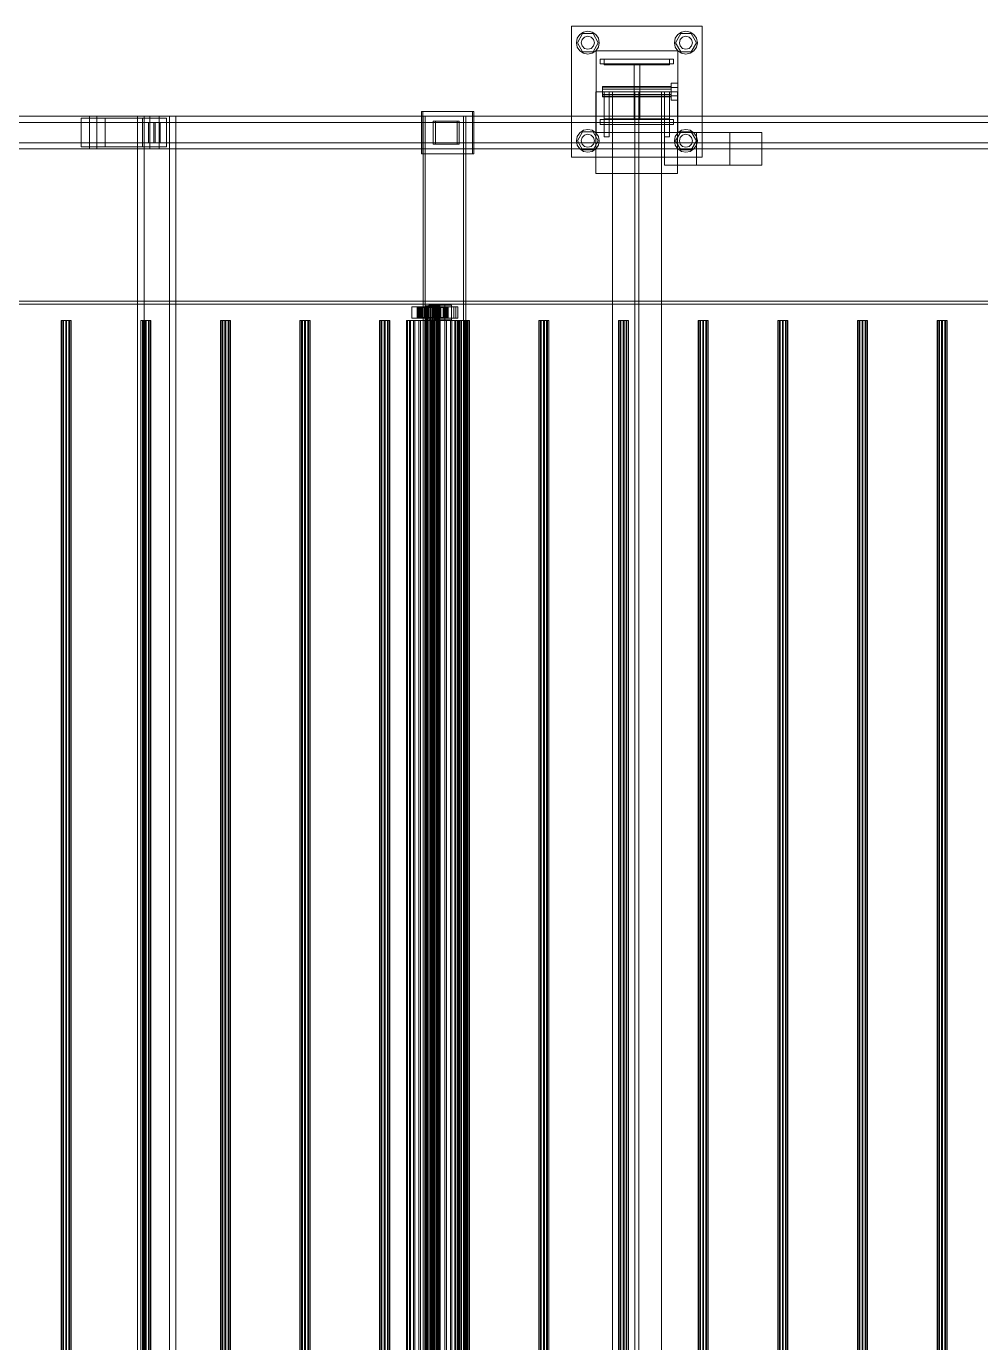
# Model space of a CAD drawing. Header units: millimetres. Extents: x -1970 to 59977, y -65068 to 6837.
# Drawn here: x 32044 to 33212, y -18000 to -16390 of the extents above; entities that cross this region are included whole.
import ezdxf

# ---------------------------------------------------------------- set-up
doc = ezdxf.new("R2010")
doc.units = ezdxf.units.MM
doc.layers.add('superior_C03', color=7, linetype='Continuous', lineweight=0)

msp = doc.modelspace()

# ---------------------------------------------------------------- linework, layer by layer
at = {"layer": 'superior_C03'}
for p, q in [((32711.214, -16550), (32711.214, -16390)), ((32711.214, -16390), (32871.214, -16390)), ((32717.214, -16410), (32718.28, -16404.642)), ((32718.28, -16404.642), (32721.315, -16400.101)), ((32718.414, -16410), (32724.814, -16398.915)), ((32721.315, -16400.101), (32725.857, -16397.066)), ((32724.286, -16406), (32727.214, -16403.072)), ((32724.814, -16398.915), (32737.614, -16398.915)), ((32725.857, -16397.066), (32731.214, -16396)), ((32727.214, -16403.072), (32731.214, -16402)), ((32731.214, -16396), (32736.572, -16397.066)), ((32731.214, -16402), (32735.214, -16403.072)), ((32735.214, -16403.072), (32738.143, -16406)), ((32736.572, -16397.066), (32741.114, -16400.101)), ((32737.614, -16398.915), (32744.014, -16410)), ((32741.114, -16400.101), (32744.149, -16404.642)), ((32744.149, -16404.642), (32745.214, -16410)), ((32837.214, -16410), (32838.28, -16404.642)), ((32838.28, -16404.642), (32841.315, -16400.101)), ((32838.414, -16410), (32844.814, -16398.915)), ((32841.315, -16400.101), (32845.857, -16397.066)), ((32844.286, -16406), (32847.214, -16403.072)), ((32844.814, -16398.915), (32857.614, -16398.915)), ((32845.857, -16397.066), (32851.214, -16396)), ((32847.214, -16403.072), (32851.214, -16402)), ((32851.214, -16396), (32856.572, -16397.066)), ((32851.214, -16402), (32855.214, -16403.072)), ((32855.214, -16403.072), (32858.143, -16406)), ((32856.572, -16397.066), (32861.114, -16400.101)), ((32857.614, -16398.915), (32864.014, -16410)), ((32861.114, -16400.101), (32864.149, -16404.642)), ((32864.149, -16404.642), (32865.214, -16410)), ((32871.214, -16390), (32871.214, -16550)), ((32718.28, -16415.358), (32717.214, -16410)), ((32721.315, -16419.899), (32718.28, -16415.358)), ((32724.814, -16421.085), (32718.414, -16410)), ((32725.857, -16422.934), (32721.315, -16419.899)), ((32723.214, -16410), (32724.286, -16406)), ((32724.286, -16414), (32723.214, -16410)), ((32727.214, -16416.928), (32724.286, -16414)), ((32737.614, -16421.085), (32724.814, -16421.085)), ((32731.214, -16418), (32727.214, -16416.928)), ((32735.214, -16416.928), (32731.214, -16418)), ((32738.143, -16414), (32735.214, -16416.928)), ((32741.114, -16419.899), (32736.572, -16422.934)), ((32744.014, -16410), (32737.614, -16421.085)), ((32738.143, -16406), (32739.214, -16410)), ((32739.214, -16410), (32738.143, -16414)), ((32744.149, -16415.358), (32741.114, -16419.899)), ((32741.214, -16520), (32741.214, -16420)), ((32741.214, -16420), (32841.214, -16420)), ((32745.214, -16410), (32744.149, -16415.358)), ((32838.28, -16415.358), (32837.214, -16410)), ((32841.315, -16419.899), (32838.28, -16415.358)), ((32844.814, -16421.085), (32838.414, -16410)), ((32841.214, -16420), (32841.214, -16520)), ((32845.857, -16422.934), (32841.315, -16419.899)), ((32843.214, -16410), (32844.286, -16406)), ((32844.286, -16414), (32843.214, -16410)), ((32847.214, -16416.928), (32844.286, -16414)), ((32857.614, -16421.085), (32844.814, -16421.085)), ((32851.214, -16418), (32847.214, -16416.928)), ((32855.214, -16416.928), (32851.214, -16418)), ((32858.143, -16414), (32855.214, -16416.928)), ((32861.114, -16419.899), (32856.572, -16422.934)), ((32864.014, -16410), (32857.614, -16421.085)), ((32858.143, -16406), (32859.214, -16410)), ((32859.214, -16410), (32858.143, -16414)), ((32864.149, -16415.358), (32861.114, -16419.899)), ((32865.214, -16410), (32864.149, -16415.358)), ((32731.214, -16424), (32725.857, -16422.934)), ((32736.572, -16422.934), (32731.214, -16424)), ((32746.214, -16430), (32836.214, -16430)), ((32746.214, -16436), (32746.214, -16430)), ((32746.214, -16436), (32836.214, -16436)), ((32751.214, -16437), (32751.214, -16430)), ((32751.214, -16430), (32831.214, -16430)), ((32831.214, -16437), (32751.214, -16437)), ((32787.714, -16503), (32787.714, -16437)), ((32787.714, -16437), (32794.714, -16437)), ((32794.714, -16437), (32794.714, -16503)), ((32831.214, -16430), (32831.214, -16437)), ((32836.214, -16436), (32836.214, -16430)), ((32851.214, -16424), (32845.857, -16422.934)), ((32856.572, -16422.934), (32851.214, -16424)), ((32740.99, -16570), (32740.99, -16470)), ((32740.99, -16470), (32840.99, -16470)), ((32749.214, -16464.457), (32749.214, -16463.6)), ((32833.214, -16463.6), (32749.214, -16463.6)), ((32749.214, -16464.457), (32749.214, -16466.8)), ((32749.214, -16464.457), (32833.214, -16464.457)), ((32749.214, -16466.8), (32749.214, -16470)), ((32749.214, -16466.8), (32833.214, -16466.8)), ((32749.214, -16470), (32749.214, -16473.2)), ((32749.214, -16470), (32833.214, -16470)), ((32751.214, -16470), (32751.214, -16525)), ((32751.214, -16470), (32757.214, -16470)), ((32757.214, -16470), (32757.214, -16525)), ((32821.214, -16470), (32761.214, -16470)), ((32761.214, -16470), (32761.214, -19530)), ((32793.714, -16470), (32788.714, -16470)), ((32788.714, -16470), (32788.714, -19530)), ((32793.714, -19530), (32793.714, -16470)), ((32821.214, -19530), (32821.214, -16470)), ((32825.214, -16470), (32825.214, -16525)), ((32825.214, -16470), (32831.214, -16470)), ((32831.214, -16470), (32831.214, -16525)), ((32833.214, -16464.8), (32833.214, -16459.6)), ((32841.214, -16459.6), (32833.214, -16459.6)), ((32833.214, -16463.6), (32833.214, -16464.457)), ((32833.214, -16464.457), (32833.214, -16466.8)), ((32833.214, -16464.8), (32833.214, -16475.2)), ((32833.214, -16464.8), (32841.214, -16464.8)), ((32833.214, -16466.8), (32833.214, -16470)), ((32833.214, -16470), (32833.214, -16473.2)), ((32840.99, -16470), (32840.99, -16570)), ((32841.214, -16459.6), (32841.214, -16464.8)), ((32841.214, -16464.8), (32841.214, -16475.2)), ((32749.214, -16473.2), (32749.214, -16475.543)), ((32749.214, -16473.2), (32833.214, -16473.2)), ((32749.214, -16475.543), (32749.214, -16476.4)), ((32749.214, -16475.543), (32833.214, -16475.543)), ((32749.214, -16476.4), (32833.214, -16476.4)), ((32833.214, -16473.2), (32833.214, -16475.543)), ((32833.214, -16475.2), (32833.214, -16480.4)), ((32833.214, -16475.2), (32841.214, -16475.2)), ((32833.214, -16475.543), (32833.214, -16476.4)), ((32833.214, -16480.4), (32841.214, -16480.4)), ((32841.214, -16475.2), (32841.214, -16480.4)), ((38691.362, -16500), (27582.557, -16500)), ((27583.456, -16500), (38692.26, -16500)), ((32121.426, -16500), (30952.078, -16500)), ((30961.061, -16500), (32130.409, -16500)), ((32195.312, -16500), (31025.964, -16500)), ((31037.193, -16500), (32206.54, -16500)), ((32140.534, -16502.5), (32111.301, -16502.5)), ((32111.301, -16502.5), (32111.301, -16537.5)), ((32186.309, -16502.5), (32111.301, -16502.5)), ((32121.426, -16500), (32121.426, -16540)), ((32130.409, -16500), (32121.426, -16500)), ((33290.774, -16500), (32121.426, -16500)), ((32130.409, -16540), (32130.409, -16500)), ((32130.409, -16500), (33299.757, -16500)), ((32140.534, -16537.5), (32140.534, -16502.5)), ((32140.534, -16502.5), (32215.543, -16502.5)), ((32219.292, -16500), (32180.314, -16500)), ((32180.314, -16500), (32180.314, -19500)), ((32188.174, -16500), (32180.314, -16500)), ((32186.309, -16537.5), (32186.309, -16502.5)), ((32186.309, -16502.5), (32215.543, -16502.5)), ((32188.174, -19500), (32188.174, -16500)), ((32188.174, -16500), (32227.152, -16500)), ((32195.312, -16500), (32195.312, -16540)), ((32206.54, -16500), (32195.312, -16500)), ((33364.659, -16500), (32195.312, -16500)), ((32206.54, -16540), (32206.54, -16500)), ((32206.54, -16500), (33375.888, -16500)), ((32215.543, -16502.5), (32215.543, -16537.5)), ((32219.292, -19500), (32219.292, -16500)), ((32219.292, -16500), (32227.152, -16500)), ((32227.152, -16500), (32227.152, -19500)), ((32589.991, -16494), (32527.626, -16494)), ((32527.626, -16494), (32527.626, -16546)), ((32529.423, -16494), (32527.626, -16494)), ((32529.423, -16546), (32529.423, -16494)), ((32529.423, -16494), (32591.788, -16494)), ((32579.068, -16500), (32529.566, -16500)), ((32529.566, -16500), (32529.566, -19500)), ((32532.261, -16500), (32529.566, -16500)), ((32532.261, -19500), (32532.261, -16500)), ((32532.261, -16500), (32581.763, -16500)), ((32579.068, -19500), (32579.068, -16500)), ((32579.068, -16500), (32581.763, -16500)), ((32581.763, -16500), (32581.763, -19500)), ((32589.991, -16546), (32589.991, -16494)), ((32589.991, -16494), (32591.788, -16494)), ((32591.788, -16494), (32591.788, -16546)), ((30955.896, -16507.5), (32200.252, -16507.5)), ((32201.6, -16507.5), (30957.244, -16507.5)), ((32193.761, -16507.5), (32208.091, -16507.5)), ((32193.761, -16532.5), (32193.761, -16507.5)), ((33288.101, -16507.5), (32193.761, -16507.5)), ((32200.252, -16532.5), (32200.252, -16507.5)), ((32200.252, -16507.5), (32201.6, -16507.5)), ((32201.6, -16507.5), (32201.6, -16532.5)), ((32208.091, -16507.5), (32208.091, -16532.5)), ((32208.091, -16507.5), (33302.43, -16507.5)), ((32571.18, -16506), (32541.946, -16506)), ((32541.946, -16506), (32541.946, -16534)), ((32544.641, -16506), (32541.946, -16506)), ((32544.641, -16534), (32544.641, -16506)), ((32544.641, -16506), (32573.875, -16506)), ((32571.18, -16534), (32571.18, -16506)), ((32571.18, -16506), (32573.875, -16506)), ((32573.875, -16506), (32573.875, -16534)), ((32721.315, -16520.101), (32725.857, -16517.066)), ((32725.857, -16517.066), (32731.214, -16516)), ((32731.214, -16516), (32736.572, -16517.066)), ((32736.572, -16517.066), (32741.114, -16520.101)), ((32746.214, -16504), (32836.214, -16504)), ((32746.214, -16510), (32746.214, -16504)), ((32746.214, -16510), (32836.214, -16510)), ((32751.214, -16510), (32751.214, -16503)), ((32751.214, -16503), (32831.214, -16503)), ((32831.214, -16510), (32751.214, -16510)), ((32794.714, -16503), (32787.714, -16503)), ((32831.214, -16503), (32831.214, -16510)), ((32836.214, -16510), (32836.214, -16504)), ((32841.315, -16520.101), (32845.857, -16517.066)), ((32845.857, -16517.066), (32851.214, -16516)), ((32851.214, -16516), (32856.572, -16517.066)), ((32856.572, -16517.066), (32861.114, -16520.101)), ((30955.896, -16532.5), (32200.252, -16532.5)), ((30957.244, -16532.5), (32201.6, -16532.5)), ((32208.091, -16532.5), (32193.761, -16532.5)), ((32193.761, -16532.5), (33288.101, -16532.5)), ((32201.6, -16532.5), (32200.252, -16532.5)), ((32208.091, -16532.5), (33302.43, -16532.5)), ((32541.946, -16534), (32571.18, -16534)), ((32541.946, -16534), (32544.641, -16534)), ((32573.875, -16534), (32544.641, -16534)), ((32573.875, -16534), (32571.18, -16534)), ((32717.214, -16530), (32718.28, -16524.642)), ((32718.28, -16535.358), (32717.214, -16530)), ((32718.28, -16524.642), (32721.315, -16520.101)), ((32718.414, -16530), (32724.814, -16518.915)), ((32724.814, -16541.085), (32718.414, -16530)), ((32723.214, -16530), (32724.286, -16526)), ((32724.286, -16534), (32723.214, -16530)), ((32724.286, -16526), (32727.214, -16523.072)), ((32727.214, -16536.928), (32724.286, -16534)), ((32724.814, -16518.915), (32737.614, -16518.915)), ((32727.214, -16523.072), (32731.214, -16522)), ((32731.214, -16522), (32735.214, -16523.072)), ((32735.214, -16523.072), (32738.143, -16526)), ((32738.143, -16534), (32735.214, -16536.928)), ((32737.614, -16518.915), (32744.014, -16530)), ((32744.014, -16530), (32737.614, -16541.085)), ((32738.143, -16526), (32739.214, -16530)), ((32739.214, -16530), (32738.143, -16534)), ((32741.114, -16520.101), (32744.149, -16524.642)), ((32841.214, -16520), (32741.214, -16520)), ((32744.149, -16524.642), (32745.214, -16530)), ((32745.214, -16530), (32744.149, -16535.358)), ((32751.214, -16525), (32757.214, -16525)), ((32864.112, -16520), (32825.133, -16520)), ((32825.133, -16520), (32825.133, -16560)), ((32905.083, -16520), (32825.133, -16520)), ((32825.214, -16525), (32831.214, -16525)), ((32837.214, -16530), (32838.28, -16524.642)), ((32838.28, -16535.358), (32837.214, -16530)), ((32838.28, -16524.642), (32841.315, -16520.101)), ((32838.414, -16530), (32844.814, -16518.915)), ((32844.814, -16541.085), (32838.414, -16530)), ((32843.214, -16530), (32844.286, -16526)), ((32844.286, -16534), (32843.214, -16530)), ((32844.286, -16526), (32847.214, -16523.072)), ((32847.214, -16536.928), (32844.286, -16534)), ((32844.814, -16518.915), (32857.614, -16518.915)), ((32847.214, -16523.072), (32851.214, -16522)), ((32851.214, -16522), (32855.214, -16523.072)), ((32855.214, -16523.072), (32858.143, -16526)), ((32858.143, -16534), (32855.214, -16536.928)), ((32857.614, -16518.915), (32864.014, -16530)), ((32864.014, -16530), (32857.614, -16541.085)), ((32858.143, -16526), (32859.214, -16530)), ((32859.214, -16530), (32858.143, -16534)), ((32861.114, -16520.101), (32864.149, -16524.642)), ((32864.112, -16560), (32864.112, -16520)), ((32864.112, -16520), (32944.061, -16520)), ((32864.149, -16524.642), (32865.214, -16530)), ((32865.214, -16530), (32864.149, -16535.358)), ((32905.083, -16560), (32905.083, -16520)), ((32905.083, -16520), (32944.061, -16520)), ((32944.061, -16520), (32944.061, -16560)), ((30952.078, -16540), (32121.426, -16540)), ((30961.061, -16540), (32130.409, -16540)), ((31025.964, -16540), (32195.312, -16540)), ((31037.193, -16540), (32206.54, -16540)), ((32111.301, -16537.5), (32140.534, -16537.5)), ((32186.309, -16537.5), (32111.301, -16537.5)), ((32121.426, -16540), (32130.409, -16540)), ((32121.426, -16540), (33290.774, -16540)), ((32130.409, -16540), (33299.757, -16540)), ((32215.543, -16537.5), (32140.534, -16537.5)), ((32215.543, -16537.5), (32186.309, -16537.5)), ((32195.312, -16540), (32206.54, -16540)), ((32195.312, -16540), (33364.659, -16540)), ((32206.54, -16540), (33375.888, -16540)), ((32527.626, -16546), (32589.991, -16546)), ((32527.626, -16546), (32529.423, -16546)), ((32591.788, -16546), (32529.423, -16546)), ((32591.788, -16546), (32589.991, -16546)), ((32871.214, -16550), (32711.214, -16550)), ((32721.315, -16539.899), (32718.28, -16535.358)), ((32725.857, -16542.934), (32721.315, -16539.899)), ((32737.614, -16541.085), (32724.814, -16541.085)), ((32731.214, -16544), (32725.857, -16542.934)), ((32731.214, -16538), (32727.214, -16536.928)), ((32735.214, -16536.928), (32731.214, -16538)), ((32736.572, -16542.934), (32731.214, -16544)), ((32741.114, -16539.899), (32736.572, -16542.934)), ((32744.149, -16535.358), (32741.114, -16539.899)), ((32841.315, -16539.899), (32838.28, -16535.358)), ((32845.857, -16542.934), (32841.315, -16539.899)), ((32857.614, -16541.085), (32844.814, -16541.085)), ((32851.214, -16544), (32845.857, -16542.934)), ((32851.214, -16538), (32847.214, -16536.928)), ((32855.214, -16536.928), (32851.214, -16538)), ((32856.572, -16542.934), (32851.214, -16544)), ((32861.114, -16539.899), (32856.572, -16542.934)), ((32864.149, -16535.358), (32861.114, -16539.899)), ((32825.133, -16560), (32864.112, -16560)), ((32825.133, -16560), (32905.083, -16560)), ((32944.061, -16560), (32864.112, -16560)), ((32944.061, -16560), (32905.083, -16560)), ((32840.99, -16570), (32740.99, -16570)), ((27582.557, -16726), (38691.362, -16726)), ((38720.557, -16726), (27611.752, -16726)), ((38691.362, -16730), (27582.557, -16730)), ((38692.26, -16730), (27583.456, -16730)), ((27611.752, -16730), (38720.557, -16730)), ((32525.407, -16733), (32515.663, -16733)), ((32515.663, -16733), (32515.663, -16747)), ((32526.442, -16733), (32515.663, -16733)), ((32523.124, -16734), (32522.303, -16734)), ((32522.303, -16734), (32532.297, -16734)), ((32522.303, -16746), (32522.303, -16734)), ((32522.303, -16734), (32522.777, -16734)), ((32522.777, -16734), (32532.521, -16734)), ((32522.777, -16746), (32522.777, -16734)), ((32522.777, -16734), (32524.512, -16734)), ((32569.844, -16733), (32523.07, -16733)), ((32523.07, -16733), (32523.07, -16747)), ((32525.316, -16733), (32523.07, -16733)), ((32525.183, -16734), (32523.124, -16734)), ((32523.124, -16734), (32532.686, -16734)), ((32523.124, -16746), (32523.124, -16734)), ((32524.512, -16734), (32533.343, -16734)), ((32524.512, -16746), (32524.512, -16734)), ((32524.512, -16734), (32527.391, -16734)), ((32528.339, -16734), (32525.183, -16734)), ((32525.183, -16734), (32533.661, -16734)), ((32525.183, -16746), (32525.183, -16734)), ((32525.316, -16747), (32525.316, -16733)), ((32525.316, -16733), (32572.09, -16733)), ((32525.407, -16747), (32525.407, -16733)), ((32525.407, -16733), (32536.187, -16733)), ((32526.442, -16747), (32526.442, -16733)), ((32526.442, -16733), (32536.187, -16733)), ((32527.391, -16734), (32534.707, -16734)), ((32527.391, -16746), (32527.391, -16734)), ((32527.391, -16734), (32531.217, -16734)), ((32532.378, -16734), (32528.339, -16734)), ((32528.339, -16734), (32535.156, -16734)), ((32528.339, -16746), (32528.339, -16734)), ((32531.217, -16734), (32536.519, -16734)), ((32531.217, -16746), (32531.217, -16734)), ((32531.217, -16734), (32535.73, -16734)), ((32532.686, -16732), (32532.297, -16732)), ((32532.297, -16732), (32532.521, -16732)), ((32532.297, -19268), (32532.297, -16732)), ((32532.297, -16734), (32532.686, -16734)), ((32532.297, -16734), (32532.297, -16746)), ((32532.521, -16734), (32532.297, -16734)), ((32537.025, -16734), (32532.378, -16734)), ((32532.378, -16734), (32537.069, -16734)), ((32532.378, -16746), (32532.378, -16734)), ((32532.521, -16732), (32533.343, -16732)), ((32532.521, -19268), (32532.521, -16732)), ((32532.521, -16734), (32532.521, -16746)), ((32533.343, -16734), (32532.521, -16734)), ((32533.661, -16732), (32532.686, -16732)), ((32532.686, -19268), (32532.686, -16732)), ((32532.686, -16734), (32533.661, -16734)), ((32532.686, -16734), (32532.686, -16746)), ((32533.343, -16732), (32534.707, -16732)), ((32533.343, -19268), (32533.343, -16732)), ((32533.343, -16734), (32533.343, -16746)), ((32534.707, -16734), (32533.343, -16734)), ((32535.156, -16732), (32533.661, -16732)), ((32533.661, -19268), (32533.661, -16732)), ((32533.661, -16734), (32535.156, -16734)), ((32533.661, -16734), (32533.661, -16746)), ((32534.707, -16732), (32536.519, -16732)), ((32534.707, -19268), (32534.707, -16732)), ((32534.707, -16734), (32534.707, -16746)), ((32536.519, -16734), (32534.707, -16734)), ((32537.069, -16732), (32535.156, -16732)), ((32535.156, -19268), (32535.156, -16732)), ((32535.156, -16734), (32537.069, -16734)), ((32535.156, -16734), (32535.156, -16746)), ((32535.73, -16734), (32538.657, -16734)), ((32535.73, -16746), (32535.73, -16734)), ((32535.73, -16734), (32540.621, -16734)), ((32536.187, -16733), (32536.187, -16747)), ((32536.519, -16732), (32538.657, -16732)), ((32536.519, -19268), (32536.519, -16732)), ((32536.519, -16734), (32536.519, -16746)), ((32538.657, -16734), (32536.519, -16734)), ((32556.201, -16731), (32536.712, -16731)), ((32536.712, -16731), (32536.712, -16749)), ((32544.797, -16731), (32536.712, -16731)), ((32541.962, -16734), (32537.025, -16734)), ((32537.025, -16734), (32539.27, -16734)), ((32537.025, -16746), (32537.025, -16734)), ((32539.27, -16732), (32537.069, -16732)), ((32537.069, -19268), (32537.069, -16732)), ((32537.069, -16734), (32539.27, -16734)), ((32537.069, -16734), (32537.069, -16746)), ((32538.657, -16732), (32540.974, -16732)), ((32538.657, -19268), (32538.657, -16732)), ((32538.657, -16734), (32538.657, -16746)), ((32540.974, -16734), (32538.657, -16734)), ((32541.609, -16732), (32539.27, -16732)), ((32539.27, -19268), (32539.27, -16732)), ((32539.27, -16734), (32541.609, -16734)), ((32539.27, -16734), (32539.27, -16746)), ((32540.621, -16734), (32540.974, -16734)), ((32540.621, -16746), (32540.621, -16734)), ((32540.621, -16734), (32545.559, -16734)), ((32540.974, -16732), (32543.313, -16732)), ((32540.974, -19268), (32540.974, -16732)), ((32540.974, -16734), (32540.974, -16746)), ((32543.313, -16734), (32540.974, -16734)), ((32543.926, -16732), (32541.609, -16732)), ((32541.609, -19268), (32541.609, -16732)), ((32541.962, -16734), (32541.609, -16734)), ((32541.609, -16734), (32543.926, -16734)), ((32541.609, -16734), (32541.609, -16746)), ((32546.854, -16734), (32541.962, -16734)), ((32541.962, -16746), (32541.962, -16734)), ((32543.313, -16732), (32545.514, -16732)), ((32543.313, -19268), (32543.313, -16732)), ((32545.559, -16734), (32543.313, -16734)), ((32543.313, -16734), (32543.313, -16746)), ((32545.514, -16734), (32543.313, -16734)), ((32546.064, -16732), (32543.926, -16732)), ((32543.926, -19268), (32543.926, -16732)), ((32546.854, -16734), (32543.926, -16734)), ((32543.926, -16734), (32546.064, -16734)), ((32543.926, -16734), (32543.926, -16746)), ((32544.797, -16749), (32544.797, -16731)), ((32544.797, -16731), (32564.286, -16731)), ((32545.514, -16732), (32547.427, -16732)), ((32545.514, -19268), (32545.514, -16732)), ((32550.205, -16734), (32545.514, -16734)), ((32545.514, -16734), (32545.514, -16746)), ((32547.427, -16734), (32545.514, -16734)), ((32545.559, -16746), (32545.559, -16734)), ((32545.559, -16734), (32550.205, -16734)), ((32547.876, -16732), (32546.064, -16732)), ((32546.064, -19268), (32546.064, -16732)), ((32551.366, -16734), (32546.064, -16734)), ((32546.064, -16734), (32547.876, -16734)), ((32546.064, -16734), (32546.064, -16746)), ((32556.59, -16733), (32546.845, -16733)), ((32546.845, -16733), (32546.845, -16747)), ((32557.625, -16733), (32546.845, -16733)), ((32551.366, -16734), (32546.854, -16734)), ((32546.854, -16746), (32546.854, -16734)), ((32547.427, -16732), (32548.922, -16732)), ((32547.427, -19268), (32547.427, -16732)), ((32554.244, -16734), (32547.427, -16734)), ((32547.427, -16734), (32547.427, -16746)), ((32548.922, -16734), (32547.427, -16734)), ((32549.24, -16732), (32547.876, -16732)), ((32547.876, -19268), (32547.876, -16732)), ((32555.192, -16734), (32547.876, -16734)), ((32547.876, -16734), (32549.24, -16734)), ((32547.876, -16734), (32547.876, -16746)), ((32548.922, -16732), (32549.897, -16732)), ((32548.922, -19268), (32548.922, -16732)), ((32557.401, -16734), (32548.922, -16734)), ((32548.922, -16734), (32548.922, -16746)), ((32549.897, -16734), (32548.922, -16734)), ((32550.062, -16732), (32549.24, -16732)), ((32549.24, -19268), (32549.24, -16732)), ((32558.071, -16734), (32549.24, -16734)), ((32549.24, -16734), (32550.062, -16734)), ((32549.24, -16734), (32549.24, -16746)), ((32549.897, -16732), (32550.286, -16732)), ((32549.897, -19268), (32549.897, -16732)), ((32559.459, -16734), (32549.897, -16734)), ((32549.897, -16734), (32549.897, -16746)), ((32550.286, -16734), (32549.897, -16734)), ((32550.286, -16732), (32550.062, -16732)), ((32550.062, -16732), (32550.062, -19268)), ((32550.062, -16734), (32559.806, -16734)), ((32550.062, -16746), (32550.062, -16734)), ((32550.062, -16734), (32550.286, -16734)), ((32550.205, -16746), (32550.205, -16734)), ((32550.205, -16734), (32554.244, -16734)), ((32550.286, -19268), (32550.286, -16732)), ((32560.28, -16734), (32550.286, -16734)), ((32550.286, -16734), (32550.286, -16746)), ((32555.192, -16734), (32551.366, -16734)), ((32551.366, -16746), (32551.366, -16734)), ((32554.244, -16746), (32554.244, -16734)), ((32554.244, -16734), (32557.401, -16734)), ((32558.071, -16734), (32555.192, -16734)), ((32555.192, -16746), (32555.192, -16734)), ((32556.201, -16749), (32556.201, -16731)), ((32556.201, -16731), (32564.286, -16731)), ((32556.59, -16747), (32556.59, -16733)), ((32556.59, -16733), (32567.37, -16733)), ((32557.401, -16746), (32557.401, -16734)), ((32557.401, -16734), (32559.459, -16734)), ((32557.625, -16747), (32557.625, -16733)), ((32557.625, -16733), (32567.37, -16733)), ((32559.806, -16734), (32558.071, -16734)), ((32558.071, -16746), (32558.071, -16734)), ((32559.459, -16746), (32559.459, -16734)), ((32559.459, -16734), (32560.28, -16734)), ((32559.806, -16734), (32559.806, -16746)), ((32560.28, -16734), (32559.806, -16734)), ((32560.28, -16746), (32560.28, -16734)), ((32564.286, -16731), (32564.286, -16749)), ((32567.37, -16733), (32567.37, -16747)), ((32569.844, -16747), (32569.844, -16733)), ((32569.844, -16733), (32572.09, -16733)), ((32572.09, -16733), (32572.09, -16747)), ((32088.658, -16750), (32086.638, -16750)), ((32086.638, -16750), (32086.982, -16750)), ((32086.638, -16750), (32086.638, -19250)), ((32086.982, -16750), (32089.558, -16750)), ((32086.982, -16750), (32086.982, -19250)), ((32092.27, -16750), (32088.658, -16750)), ((32088.658, -16750), (32088.658, -19250)), ((32089.558, -16750), (32093.382, -16750)), ((32089.558, -16750), (32089.558, -19250)), ((32096.095, -16750), (32092.27, -16750)), ((32092.27, -16750), (32092.27, -19250)), ((32093.382, -16750), (32096.994, -16750)), ((32093.382, -16750), (32093.382, -19250)), ((32098.67, -16750), (32096.095, -16750)), ((32096.095, -16750), (32096.095, -19250)), ((32096.994, -16750), (32099.014, -16750)), ((32096.994, -16750), (32096.994, -19250)), ((32099.014, -16750), (32098.67, -16750)), ((32098.67, -16750), (32098.67, -19250)), ((32099.014, -19250), (32099.014, -16750)), ((32186.104, -16750), (32184.084, -16750)), ((32184.084, -16750), (32184.428, -16750)), ((32184.084, -16750), (32184.084, -19250)), ((32184.428, -16750), (32187.003, -16750)), ((32184.428, -16750), (32184.428, -19250)), ((32189.716, -16750), (32186.104, -16750)), ((32186.104, -16750), (32186.104, -19250)), ((32187.003, -16750), (32190.828, -16750)), ((32187.003, -16750), (32187.003, -19250)), ((32193.54, -16750), (32189.716, -16750)), ((32189.716, -16750), (32189.716, -19250)), ((32190.828, -16750), (32194.44, -16750)), ((32190.828, -16750), (32190.828, -19250)), ((32196.116, -16750), (32193.54, -16750)), ((32193.54, -16750), (32193.54, -19250)), ((32194.44, -16750), (32196.46, -16750)), ((32194.44, -16750), (32194.44, -19250)), ((32196.46, -16750), (32196.116, -16750)), ((32196.116, -16750), (32196.116, -19250)), ((32196.46, -19250), (32196.46, -16750)), ((32283.55, -16750), (32281.53, -16750)), ((32281.53, -16750), (32281.873, -16750)), ((32281.53, -16750), (32281.53, -19250)), ((32281.873, -16750), (32284.449, -16750)), ((32281.873, -16750), (32281.873, -19250)), ((32287.162, -16750), (32283.55, -16750)), ((32283.55, -16750), (32283.55, -19250)), ((32284.449, -16750), (32288.273, -16750)), ((32284.449, -16750), (32284.449, -19250)), ((32290.986, -16750), (32287.162, -16750)), ((32287.162, -16750), (32287.162, -19250)), ((32288.273, -16750), (32291.885, -16750)), ((32288.273, -16750), (32288.273, -19250)), ((32293.562, -16750), (32290.986, -16750)), ((32290.986, -16750), (32290.986, -19250)), ((32291.885, -16750), (32293.905, -16750)), ((32291.885, -16750), (32291.885, -19250)), ((32293.905, -16750), (32293.562, -16750)), ((32293.562, -16750), (32293.562, -19250)), ((32293.905, -19250), (32293.905, -16750)), ((32380.995, -16750), (32378.975, -16750)), ((32378.975, -16750), (32379.319, -16750)), ((32378.975, -16750), (32378.975, -19250)), ((32379.319, -16750), (32381.895, -16750)), ((32379.319, -16750), (32379.319, -19250)), ((32384.607, -16750), (32380.995, -16750)), ((32380.995, -16750), (32380.995, -19250)), ((32381.895, -16750), (32385.719, -16750)), ((32381.895, -16750), (32381.895, -19250)), ((32388.432, -16750), (32384.607, -16750)), ((32384.607, -16750), (32384.607, -19250)), ((32385.719, -16750), (32389.331, -16750)), ((32385.719, -16750), (32385.719, -19250)), ((32391.007, -16750), (32388.432, -16750)), ((32388.432, -16750), (32388.432, -19250)), ((32389.331, -16750), (32391.351, -16750)), ((32389.331, -16750), (32389.331, -19250)), ((32391.351, -16750), (32391.007, -16750)), ((32391.007, -16750), (32391.007, -19250)), ((32391.351, -19250), (32391.351, -16750)), ((32478.441, -16750), (32476.421, -16750)), ((32476.421, -16750), (32476.765, -16750)), ((32476.421, -16750), (32476.421, -19250)), ((32476.765, -16750), (32479.34, -16750)), ((32476.765, -16750), (32476.765, -19250)), ((32482.053, -16750), (32478.441, -16750)), ((32478.441, -16750), (32478.441, -19250)), ((32479.34, -16750), (32483.165, -16750)), ((32479.34, -16750), (32479.34, -19250)), ((32485.877, -16750), (32482.053, -16750)), ((32482.053, -16750), (32482.053, -19250)), ((32483.165, -16750), (32486.777, -16750)), ((32483.165, -16750), (32483.165, -19250)), ((32488.453, -16750), (32485.877, -16750)), ((32485.877, -16750), (32485.877, -19250)), ((32486.777, -16750), (32488.797, -16750)), ((32486.777, -16750), (32486.777, -19250)), ((32488.797, -16750), (32488.453, -16750)), ((32488.453, -16750), (32488.453, -19250)), ((32488.797, -19250), (32488.797, -16750)), ((32510.693, -16750), (32509.312, -16750)), ((32509.312, -16750), (32510.109, -16750)), ((32509.312, -19250), (32509.312, -16750)), ((32510.109, -16750), (32513.032, -16750)), ((32510.109, -19250), (32510.109, -16750)), ((32514.161, -16750), (32510.693, -16750)), ((32510.693, -19250), (32510.693, -16750)), ((32513.032, -16750), (32517.88, -16750)), ((32513.032, -19250), (32513.032, -16750)), ((32519.477, -16750), (32514.161, -16750)), ((32514.161, -19250), (32514.161, -16750)), ((32515.663, -16747), (32525.407, -16747)), ((32515.663, -16747), (32526.442, -16747)), ((32517.88, -16750), (32524.324, -16750)), ((32517.88, -19250), (32517.88, -16750)), ((32526.279, -16750), (32519.477, -16750)), ((32519.477, -19250), (32519.477, -16750)), ((32532.297, -16746), (32522.303, -16746)), ((32522.303, -16746), (32523.124, -16746)), ((32522.777, -16746), (32522.303, -16746)), ((32532.521, -16746), (32522.777, -16746)), ((32524.512, -16746), (32522.777, -16746)), ((32523.07, -16747), (32569.844, -16747)), ((32523.07, -16747), (32525.316, -16747)), ((32532.686, -16746), (32523.124, -16746)), ((32523.124, -16746), (32525.183, -16746)), ((32524.324, -16750), (32531.924, -16750)), ((32524.324, -19250), (32524.324, -16750)), ((32533.343, -16746), (32524.512, -16746)), ((32527.391, -16746), (32524.512, -16746)), ((32533.661, -16746), (32525.183, -16746)), ((32525.183, -16746), (32528.339, -16746)), ((32572.09, -16747), (32525.316, -16747)), ((32536.187, -16747), (32525.407, -16747)), ((32534.105, -16750), (32526.279, -16750)), ((32526.279, -19250), (32526.279, -16750)), ((32536.187, -16747), (32526.442, -16747)), ((32534.707, -16746), (32527.391, -16746)), ((32531.217, -16746), (32527.391, -16746)), ((32535.156, -16746), (32528.339, -16746)), ((32528.339, -16746), (32532.378, -16746)), ((32536.519, -16746), (32531.217, -16746)), ((32535.73, -16746), (32531.217, -16746)), ((32531.924, -16750), (32540.163, -16750)), ((32531.924, -19250), (32531.924, -16750)), ((32532.686, -16746), (32532.297, -16746)), ((32532.297, -16746), (32532.521, -16746)), ((32537.069, -16746), (32532.378, -16746)), ((32532.378, -16746), (32537.025, -16746)), ((32532.521, -16746), (32533.343, -16746)), ((32533.661, -16746), (32532.686, -16746)), ((32533.343, -16746), (32534.707, -16746)), ((32535.156, -16746), (32533.661, -16746)), ((32542.421, -16750), (32534.105, -16750)), ((32534.105, -19250), (32534.105, -16750)), ((32534.707, -16746), (32536.519, -16746)), ((32537.069, -16746), (32535.156, -16746)), ((32538.657, -16746), (32535.73, -16746)), ((32540.621, -16746), (32535.73, -16746)), ((32536.519, -16746), (32538.657, -16746)), ((32536.712, -16749), (32556.201, -16749)), ((32544.797, -16749), (32536.712, -16749)), ((32539.27, -16746), (32537.025, -16746)), ((32537.025, -16746), (32541.962, -16746)), ((32539.27, -16746), (32537.069, -16746)), ((32538.657, -16746), (32540.974, -16746)), ((32541.609, -16746), (32539.27, -16746)), ((32540.163, -16750), (32548.478, -16750)), ((32540.163, -19250), (32540.163, -16750)), ((32540.974, -16746), (32540.621, -16746)), ((32545.559, -16746), (32540.621, -16746)), ((32540.974, -16746), (32543.313, -16746)), ((32543.926, -16746), (32541.609, -16746)), ((32541.609, -16746), (32541.962, -16746)), ((32541.962, -16746), (32546.854, -16746)), ((32550.659, -16750), (32542.421, -16750)), ((32542.421, -19250), (32542.421, -16750)), ((32543.313, -16746), (32545.559, -16746)), ((32543.313, -16746), (32545.514, -16746)), ((32546.064, -16746), (32543.926, -16746)), ((32543.926, -16746), (32546.854, -16746)), ((32564.286, -16749), (32544.797, -16749)), ((32545.514, -16746), (32550.205, -16746)), ((32545.514, -16746), (32547.427, -16746)), ((32550.205, -16746), (32545.559, -16746)), ((32547.876, -16746), (32546.064, -16746)), ((32546.064, -16746), (32551.366, -16746)), ((32546.845, -16747), (32556.59, -16747)), ((32546.845, -16747), (32557.625, -16747)), ((32546.854, -16746), (32551.366, -16746)), ((32547.427, -16746), (32554.244, -16746)), ((32547.427, -16746), (32548.922, -16746)), ((32549.24, -16746), (32547.876, -16746)), ((32547.876, -16746), (32555.192, -16746)), ((32548.478, -16750), (32556.304, -16750)), ((32548.478, -19250), (32548.478, -16750)), ((32548.922, -16746), (32557.401, -16746)), ((32548.922, -16746), (32549.897, -16746)), ((32550.062, -16746), (32549.24, -16746)), ((32549.24, -16746), (32558.071, -16746)), ((32549.897, -16746), (32559.459, -16746)), ((32549.897, -16746), (32550.286, -16746)), ((32559.806, -16746), (32550.062, -16746)), ((32550.286, -16746), (32550.062, -16746)), ((32554.244, -16746), (32550.205, -16746)), ((32550.286, -16746), (32560.28, -16746)), ((32558.259, -16750), (32550.659, -16750)), ((32550.659, -19250), (32550.659, -16750)), ((32551.366, -16746), (32555.192, -16746)), ((32557.401, -16746), (32554.244, -16746)), ((32555.192, -16746), (32558.071, -16746)), ((32564.286, -16749), (32556.201, -16749)), ((32556.304, -16750), (32563.107, -16750)), ((32556.304, -19250), (32556.304, -16750)), ((32567.37, -16747), (32556.59, -16747)), ((32559.459, -16746), (32557.401, -16746)), ((32567.37, -16747), (32557.625, -16747)), ((32558.071, -16746), (32559.806, -16746)), ((32564.703, -16750), (32558.259, -16750)), ((32558.259, -19250), (32558.259, -16750)), ((32560.28, -16746), (32559.459, -16746)), ((32559.806, -16746), (32560.28, -16746)), ((32563.107, -16750), (32568.423, -16750)), ((32563.107, -19250), (32563.107, -16750)), ((32569.552, -16750), (32564.703, -16750)), ((32564.703, -19250), (32564.703, -16750)), ((32568.423, -16750), (32571.89, -16750)), ((32568.423, -19250), (32568.423, -16750)), ((32572.474, -16750), (32569.552, -16750)), ((32569.552, -19250), (32569.552, -16750)), ((32572.09, -16747), (32569.844, -16747)), ((32571.89, -16750), (32573.272, -16750)), ((32571.89, -19250), (32571.89, -16750)), ((32573.272, -16750), (32572.474, -16750)), ((32572.474, -16750), (32572.474, -19250)), ((32573.272, -19250), (32573.272, -16750)), ((32575.887, -16750), (32573.867, -16750)), ((32573.867, -16750), (32574.21, -16750)), ((32573.867, -16750), (32573.867, -19250)), ((32574.21, -16750), (32576.786, -16750)), ((32574.21, -16750), (32574.21, -19250)), ((32579.499, -16750), (32575.887, -16750)), ((32575.887, -16750), (32575.887, -19250)), ((32576.786, -16750), (32580.61, -16750)), ((32576.786, -16750), (32576.786, -19250)), ((32583.323, -16750), (32579.499, -16750)), ((32579.499, -16750), (32579.499, -19250)), ((32580.61, -16750), (32584.222, -16750)), ((32580.61, -16750), (32580.61, -19250)), ((32585.899, -16750), (32583.323, -16750)), ((32583.323, -16750), (32583.323, -19250)), ((32584.222, -16750), (32586.242, -16750)), ((32584.222, -16750), (32584.222, -19250)), ((32586.242, -16750), (32585.899, -16750)), ((32585.899, -16750), (32585.899, -19250)), ((32586.242, -19250), (32586.242, -16750)), ((32673.332, -16750), (32671.312, -16750)), ((32671.312, -16750), (32671.656, -16750)), ((32671.312, -16750), (32671.312, -19250)), ((32671.656, -16750), (32674.232, -16750)), ((32671.656, -16750), (32671.656, -19250)), ((32676.944, -16750), (32673.332, -16750)), ((32673.332, -16750), (32673.332, -19250)), ((32674.232, -16750), (32678.056, -16750)), ((32674.232, -16750), (32674.232, -19250)), ((32680.769, -16750), (32676.944, -16750)), ((32676.944, -16750), (32676.944, -19250)), ((32678.056, -16750), (32681.668, -16750)), ((32678.056, -16750), (32678.056, -19250)), ((32683.344, -16750), (32680.769, -16750)), ((32680.769, -16750), (32680.769, -19250)), ((32681.668, -16750), (32683.688, -16750)), ((32681.668, -16750), (32681.668, -19250)), ((32683.688, -16750), (32683.344, -16750)), ((32683.344, -16750), (32683.344, -19250)), ((32683.688, -19250), (32683.688, -16750)), ((32770.778, -16750), (32768.758, -16750)), ((32768.758, -16750), (32769.102, -16750)), ((32768.758, -16750), (32768.758, -19250)), ((32769.102, -16750), (32771.677, -16750)), ((32769.102, -16750), (32769.102, -19250)), ((32774.39, -16750), (32770.778, -16750)), ((32770.778, -16750), (32770.778, -19250)), ((32771.677, -16750), (32775.502, -16750)), ((32771.677, -16750), (32771.677, -19250)), ((32778.214, -16750), (32774.39, -16750)), ((32774.39, -16750), (32774.39, -19250)), ((32775.502, -16750), (32779.114, -16750)), ((32775.502, -16750), (32775.502, -19250)), ((32780.79, -16750), (32778.214, -16750)), ((32778.214, -16750), (32778.214, -19250)), ((32779.114, -16750), (32781.134, -16750)), ((32779.114, -16750), (32779.114, -19250)), ((32781.134, -16750), (32780.79, -16750)), ((32780.79, -16750), (32780.79, -19250)), ((32781.134, -19250), (32781.134, -16750)), ((32868.224, -16750), (32866.204, -16750)), ((32866.204, -16750), (32866.547, -16750)), ((32866.204, -16750), (32866.204, -19250)), ((32866.547, -16750), (32869.123, -16750)), ((32866.547, -16750), (32866.547, -19250)), ((32871.836, -16750), (32868.224, -16750)), ((32868.224, -16750), (32868.224, -19250)), ((32869.123, -16750), (32872.947, -16750)), ((32869.123, -16750), (32869.123, -19250)), ((32875.66, -16750), (32871.836, -16750)), ((32871.836, -16750), (32871.836, -19250)), ((32872.947, -16750), (32876.559, -16750)), ((32872.947, -16750), (32872.947, -19250)), ((32878.236, -16750), (32875.66, -16750)), ((32875.66, -16750), (32875.66, -19250)), ((32876.559, -16750), (32878.579, -16750)), ((32876.559, -16750), (32876.559, -19250)), ((32878.579, -16750), (32878.236, -16750)), ((32878.236, -16750), (32878.236, -19250)), ((32878.579, -19250), (32878.579, -16750)), ((32965.669, -16750), (32963.649, -16750)), ((32963.649, -16750), (32963.993, -16750)), ((32963.649, -16750), (32963.649, -19250)), ((32963.993, -16750), (32966.569, -16750)), ((32963.993, -16750), (32963.993, -19250)), ((32969.281, -16750), (32965.669, -16750)), ((32965.669, -16750), (32965.669, -19250)), ((32966.569, -16750), (32970.393, -16750)), ((32966.569, -16750), (32966.569, -19250)), ((32973.105, -16750), (32969.281, -16750)), ((32969.281, -16750), (32969.281, -19250)), ((32970.393, -16750), (32974.005, -16750)), ((32970.393, -16750), (32970.393, -19250)), ((32975.681, -16750), (32973.105, -16750)), ((32973.105, -16750), (32973.105, -19250)), ((32974.005, -16750), (32976.025, -16750)), ((32974.005, -16750), (32974.005, -19250)), ((32976.025, -16750), (32975.681, -16750)), ((32975.681, -16750), (32975.681, -19250)), ((32976.025, -19250), (32976.025, -16750)), ((33063.115, -16750), (33061.095, -16750)), ((33061.095, -16750), (33061.438, -16750)), ((33061.095, -16750), (33061.095, -19250)), ((33061.438, -16750), (33064.014, -16750)), ((33061.438, -16750), (33061.438, -19250)), ((33066.727, -16750), (33063.115, -16750)), ((33063.115, -16750), (33063.115, -19250)), ((33064.014, -16750), (33067.839, -16750)), ((33064.014, -16750), (33064.014, -19250)), ((33070.551, -16750), (33066.727, -16750)), ((33066.727, -16750), (33066.727, -19250)), ((33067.839, -16750), (33071.451, -16750)), ((33067.839, -16750), (33067.839, -19250)), ((33073.127, -16750), (33070.551, -16750)), ((33070.551, -16750), (33070.551, -19250)), ((33071.451, -16750), (33073.471, -16750)), ((33071.451, -16750), (33071.451, -19250)), ((33073.471, -16750), (33073.127, -16750)), ((33073.127, -16750), (33073.127, -19250)), ((33073.471, -19250), (33073.471, -16750)), ((33160.561, -16750), (33158.541, -16750)), ((33158.541, -16750), (33158.884, -16750)), ((33158.541, -16750), (33158.541, -19250)), ((33158.884, -16750), (33161.46, -16750)), ((33158.884, -16750), (33158.884, -19250)), ((33164.173, -16750), (33160.561, -16750)), ((33160.561, -16750), (33160.561, -19250)), ((33161.46, -16750), (33165.284, -16750)), ((33161.46, -16750), (33161.46, -19250)), ((33167.997, -16750), (33164.173, -16750)), ((33164.173, -16750), (33164.173, -19250)), ((33165.284, -16750), (33168.896, -16750)), ((33165.284, -16750), (33165.284, -19250)), ((33170.573, -16750), (33167.997, -16750)), ((33167.997, -16750), (33167.997, -19250)), ((33168.896, -16750), (33170.916, -16750)), ((33168.896, -16750), (33168.896, -19250)), ((33170.916, -16750), (33170.573, -16750)), ((33170.573, -16750), (33170.573, -19250)), ((33170.916, -19250), (33170.916, -16750))]:
    msp.add_line(p, q, dxfattribs=at)

doc.saveas('drawing.dxf')
